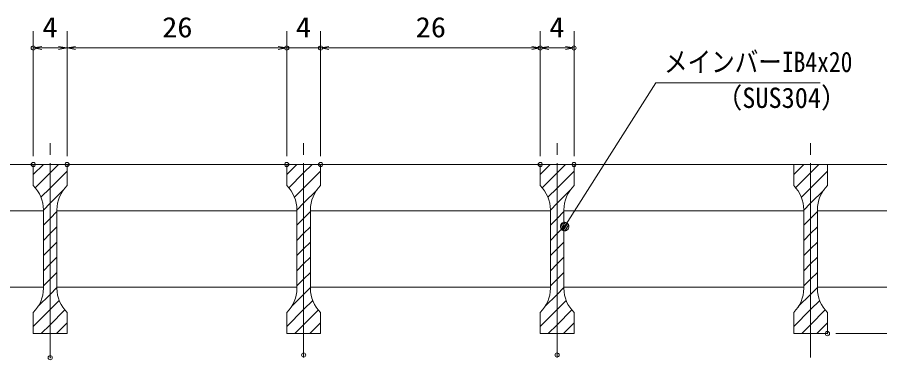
# Model space of a CAD drawing. Units: millimetres, scale not verified. Extents: x -1050 to 1050, y -742 to 742.
# Drawn here: x -171 to 339, y -379 to -177 of the extents above; entities that cross this region are included whole.
import ezdxf
from ezdxf.enums import TextEntityAlignment as Align

# ---------------------------------------------------------------- set-up
doc = ezdxf.new("R2010")
doc.units = ezdxf.units.MM
doc.header["$LTSCALE"] = 5
doc.header["$PDMODE"] = 32
doc.header["$PDSIZE"] = 2.5
doc.linetypes.add('CHAIN1', pattern=[8, 5, -1, 1, -1])
for name, color, linetype, lineweight in [('0-1_寸法注釈', 2, 'Continuous', 9), ('0-2_蓋', 5, 'Continuous', 9), ('0-3_0', 5, 'Continuous', 9), ('0-4_DEFPOINTS', 134, 'Continuous', 9), ('0-5_中心線', 6, 'CHAIN1', 9), ('0-8_ハッチング', 4, 'Continuous', 9)]:
    doc.layers.add(name, color=color, linetype=linetype, lineweight=lineweight)
doc.styles.add('ＭＳ ゴシック', font='')
doc.styles.get('ＭＳ ゴシック').set_extended_font_data('MS Gothic')

# ---------------------------------------------------------------- blocks, each defined once
blk = doc.blocks.new('_OPEN')
at = {"layer": '0-3_0', "color": 2}
blk.add_line((0, 0), (-5, 0), dxfattribs=at)
blk.add_lwpolyline([(-5, 0.833), (0, 0), (-5, -0.833)], dxfattribs=at)
blk = doc.blocks.new('_Dot')
at = {"layer": '0-3_0'}
for p, q in [((-2.5, 0), (-5, 0)), ((2.445, 0.5), (-2.445, 0.5)), ((1.997, 1.5), (-1.997, 1.5)), ((2.289, -0.995), (-2.289, -0.995)), ((1.499, -1.995), (-1.499, -1.995))]:
    blk.add_line(p, q, dxfattribs=at)
for points in [[(2.5, 0), (2.48, 0.313), (2.421, 0.622), (2.324, 0.92), (2.191, 1.204), (2.023, 1.469), (1.822, 1.711), (1.594, 1.926), (1.34, 2.111), (1.064, 2.262), (0.773, 2.378), (0.468, 2.456), (0.157, 2.495), (-0.157, 2.495), (-0.468, 2.456), (-0.773, 2.378), (-1.064, 2.262), (-1.34, 2.111), (-1.594, 1.926), (-1.822, 1.711), (-2.023, 1.469), (-2.191, 1.204), (-2.324, 0.92), (-2.421, 0.622), (-2.48, 0.313), (-2.5, 0), (0, 0)], [(-2.5, 0), (-2.48, -0.313), (-2.421, -0.622), (-2.324, -0.92), (-2.191, -1.204), (-2.023, -1.469), (-1.822, -1.711), (-1.594, -1.926), (-1.34, -2.111), (-1.064, -2.262), (-0.773, -2.378), (-0.468, -2.456), (-0.157, -2.495), (0.157, -2.495), (0.468, -2.456), (0.773, -2.378), (1.064, -2.262), (1.34, -2.111), (1.594, -1.926), (1.822, -1.711), (2.023, -1.469), (2.191, -1.204), (2.324, -0.92), (2.421, -0.622), (2.48, -0.313), (2.5, 0), (0, 0)]]:
    blk.add_lwpolyline(points, close=True, dxfattribs=at)

msp = doc.modelspace()

# ---------------------------------------------------------------- linework, layer by layer
at = {"layer": '0-1_寸法注釈'}
for p, q in [((-161.5, -258.884), (-161.5, -184.975)), ((-141.5, -258.884), (-141.5, -184.975)), ((-141.5, -258.884), (-141.5, -184.975)), ((-11.5, -258.884), (-11.5, -184.975)), ((-11.5, -258.884), (-11.5, -184.975)), ((8.5, -258.884), (8.5, -184.975)), ((8.5, -258.884), (8.5, -184.975)), ((138.5, -258.884), (138.5, -184.975)), ((138.5, -258.884), (138.5, -184.975)), ((158.5, -258.884), (158.5, -184.975)), ((-146.5, -194.975), (-156.5, -194.975)), ((-136.5, -194.975), (-16.5, -194.975)), ((-16.5, -194.975), (-21.5, -194.975)), ((-11.5, -194.975), (8.5, -194.975)), ((13.5, -194.975), (18.5, -194.975)), ((13.5, -194.975), (133.5, -194.975)), ((143.5, -194.975), (153.5, -194.975)), ((313.5, -363.884), (458.665, -363.884))]:
    msp.add_line(p, q, dxfattribs=at)
msp.add_lwpolyline([(304.186, -215.492), (206.996, -215.492), (153.485, -299.742)], dxfattribs=at)
at = {"layer": '0-2_蓋'}
for p, q in [((-401.5, -263.884), (398.5, -263.884)), ((-161.5, -276.384), (-161.5, -263.884)), ((-141.5, -263.884), (-161.5, -263.884)), ((-141.5, -276.384), (-141.5, -263.884)), ((-11.5, -276.384), (-11.5, -263.884)), ((8.5, -263.884), (-11.5, -263.884)), ((8.5, -276.384), (8.5, -263.884)), ((138.5, -276.384), (138.5, -263.884)), ((158.5, -263.884), (138.5, -263.884)), ((158.5, -276.384), (158.5, -263.884)), ((288.5, -276.384), (288.5, -263.884)), ((308.5, -263.884), (288.5, -263.884)), ((308.5, -276.384), (308.5, -263.884)), ((-155.5, -290.666), (-155.5, -337.101)), ((-147.5, -290.666), (-147.5, -337.101)), ((-5.5, -290.666), (-5.5, -337.101)), ((2.5, -290.666), (2.5, -337.101)), ((144.5, -290.666), (144.5, -337.101)), ((152.5, -290.666), (152.5, -337.101)), ((294.5, -290.666), (294.5, -337.101)), ((302.5, -290.666), (302.5, -337.101)), ((-297.5, -291.384), (-155.5, -291.384)), ((-147.5, -291.384), (-5.5, -291.384)), ((2.5, -291.384), (144.5, -291.384)), ((152.5, -291.384), (294.5, -291.384)), ((302.5, -291.384), (398.5, -291.384)), ((-297.5, -336.384), (-155.5, -336.384)), ((-147.5, -336.384), (-5.5, -336.384)), ((2.5, -336.384), (144.5, -336.384)), ((152.5, -336.384), (294.5, -336.384)), ((302.5, -336.384), (402.711, -336.384)), ((-161.5, -351.384), (-161.5, -363.884)), ((-141.5, -351.384), (-141.5, -363.884)), ((-11.5, -351.384), (-11.5, -363.884)), ((8.5, -351.384), (8.5, -363.884)), ((138.5, -351.384), (138.5, -363.884)), ((158.5, -351.384), (158.5, -363.884)), ((288.5, -351.384), (288.5, -363.884)), ((308.5, -351.384), (308.5, -363.884)), ((-161.5, -363.884), (-141.5, -363.884)), ((-11.5, -363.884), (8.5, -363.884)), ((138.5, -363.884), (158.5, -363.884)), ((288.5, -363.884), (308.5, -363.884))]:
    msp.add_line(p, q, dxfattribs=at)
for centre, start, end in [((-175.5, -290.666), 0, 45.573), ((-127.5, -290.666), 134.427, 180), ((-25.5, -290.666), 0, 45.573), ((22.5, -290.666), 134.427, 180), ((124.5, -290.666), 0, 45.573), ((172.5, -290.666), 134.427, 180), ((274.5, -290.666), 0, 45.573), ((322.5, -290.666), 134.427, 180), ((-175.5, -337.101), 314.427, 0), ((-127.5, -337.101), 180, 225.573), ((-25.5, -337.101), 314.427, 0), ((22.5, -337.101), 180, 225.573), ((124.5, -337.101), 314.427, 0), ((172.5, -337.101), 180, 225.573), ((274.5, -337.101), 314.427, 0), ((322.5, -337.101), 180, 225.573)]:
    msp.add_arc(centre, 20, start, end, dxfattribs=at)
at = {"layer": '0-4_DEFPOINTS'}
for p in [(-161.5, -194.975), (-11.5, -194.975), (8.5, -194.975), (138.5, -194.975), (158.5, -194.975), (-161.5, -263.884), (-141.5, -263.884), (-11.5, -263.884), (8.5, -263.884), (138.5, -263.884), (158.5, -263.884), (308.5, -363.884), (-151.5, -378.111), (-1.5, -376.585), (148.5, -376.585)]:
    msp.add_point(p, dxfattribs=at)
at = {"layer": '0-5_中心線'}
for p, q in [((-151.5, -378.111), (-151.5, -251.182)), ((-1.5, -378.111), (-1.5, -251.182)), ((148.5, -378.111), (148.5, -251.182)), ((298.5, -378.111), (298.5, -251.182))]:
    msp.add_line(p, q, dxfattribs=at)
at = {"layer": '0-8_ハッチング'}
for p, q in [((-161.5, -263.884), (-161.5, -276.384)), ((-161.5, -269.853), (-155.53, -263.884)), ((-11.5, -263.884), (-11.5, -276.384)), ((-11.5, -269.853), (-5.53, -263.884)), ((138.5, -263.884), (138.5, -276.384)), ((138.5, -269.853), (144.47, -263.884)), ((288.5, -263.884), (288.5, -276.384)), ((288.5, -269.853), (294.47, -263.884)), ((-155.5, -290.666), (-155.5, -337.101)), ((-147.5, -337.101), (-147.5, -290.666)), ((-5.5, -290.666), (-5.5, -337.101)), ((2.5, -337.101), (2.5, -290.666)), ((144.5, -290.666), (144.5, -337.101)), ((152.5, -337.101), (152.5, -290.666)), ((294.5, -290.666), (294.5, -337.101)), ((302.5, -337.101), (302.5, -290.666)), ((-155.5, -299.774), (-151.5, -295.774)), ((-151.5, -295.774), (-147.5, -291.774)), ((-5.5, -299.774), (-1.5, -295.774)), ((-1.5, -295.774), (2.5, -291.774)), ((144.5, -299.774), (148.5, -295.774)), ((148.5, -295.774), (152.5, -291.774)), ((294.5, -299.774), (298.5, -295.774)), ((298.5, -295.774), (302.5, -291.774)), ((-151.5, -304.755), (-147.5, -300.755)), ((-1.5, -304.755), (2.5, -300.755)), ((148.5, -304.755), (152.5, -300.755)), ((298.5, -304.755), (302.5, -300.755)), ((-155.5, -308.755), (-151.5, -304.755)), ((-5.5, -308.755), (-1.5, -304.755)), ((144.5, -308.755), (148.5, -304.755)), ((294.5, -308.755), (298.5, -304.755)), ((-151.5, -313.735), (-147.5, -309.735)), ((-1.5, -313.735), (2.5, -309.735)), ((148.5, -313.735), (152.5, -309.735)), ((298.5, -313.735), (302.5, -309.735)), ((-155.5, -317.735), (-151.5, -313.735)), ((-5.5, -317.735), (-1.5, -313.735)), ((144.5, -317.735), (148.5, -313.735)), ((294.5, -317.735), (298.5, -313.735)), ((-151.5, -322.715), (-147.5, -318.715)), ((-1.5, -322.715), (2.5, -318.715)), ((148.5, -322.715), (152.5, -318.715)), ((298.5, -322.715), (302.5, -318.715)), ((-155.5, -326.715), (-151.5, -322.715)), ((-5.5, -326.715), (-1.5, -322.715)), ((144.5, -326.715), (148.5, -322.715)), ((294.5, -326.715), (298.5, -322.715)), ((-155.5, -335.695), (-151.5, -331.695)), ((-151.5, -331.695), (-147.5, -327.695)), ((-5.5, -335.695), (-1.5, -331.695)), ((-1.5, -331.695), (2.5, -327.695)), ((144.5, -335.695), (148.5, -331.695)), ((148.5, -331.695), (152.5, -327.695)), ((294.5, -335.695), (298.5, -331.695)), ((298.5, -331.695), (302.5, -327.695)), ((-147.767, -363.884), (-141.5, -357.616)), ((2.233, -363.884), (8.5, -357.616)), ((152.233, -363.884), (158.5, -357.616)), ((302.233, -363.884), (308.5, -357.616))]:
    msp.add_line(p, q, dxfattribs=at)
for points in [[(-161.5, -351.384), (-161.5, -363.884), (-151.5, -363.884), (-151.5, -263.884), (-161.5, -263.884)], [(-160.36, -277.694), (-151.5, -268.833), (-146.55, -263.884)], [(-151.5, -263.884), (-151.5, -363.884), (-141.5, -363.884), (-141.5, -351.384)], [(-141.5, -276.384), (-141.5, -263.884), (-151.5, -263.884)], [(-11.5, -351.384), (-11.5, -363.884), (-1.5, -363.884), (-1.5, -263.884), (-11.5, -263.884)], [(-10.36, -277.694), (-1.5, -268.833), (3.45, -263.884)], [(-1.5, -263.884), (-1.5, -363.884), (8.5, -363.884), (8.5, -351.384)], [(8.5, -276.384), (8.5, -263.884), (-1.5, -263.884)], [(138.5, -351.384), (138.5, -363.884), (148.5, -363.884), (148.5, -263.884), (138.5, -263.884)], [(139.64, -277.694), (148.5, -268.833), (153.45, -263.884)], [(148.5, -263.884), (148.5, -363.884), (158.5, -363.884), (158.5, -351.384)], [(158.5, -276.384), (158.5, -263.884), (148.5, -263.884)], [(288.5, -351.384), (288.5, -363.884), (298.5, -363.884), (298.5, -263.884), (288.5, -263.884)], [(289.64, -277.694), (298.5, -268.833), (303.45, -263.884)], [(298.5, -263.884), (298.5, -363.884), (308.5, -363.884), (308.5, -351.384)], [(308.5, -276.384), (308.5, -263.884), (298.5, -263.884)], [(-156.975, -283.289), (-151.5, -277.814), (-141.5, -267.814)], [(-6.975, -283.289), (-1.5, -277.814), (8.5, -267.814)], [(143.025, -283.289), (148.5, -277.814), (158.5, -267.814)], [(293.025, -283.289), (298.5, -277.814), (308.5, -267.814)], [(-155.5, -290.794), (-151.5, -286.794), (-143.748, -279.042)], [(-5.5, -290.794), (-1.5, -286.794), (6.252, -279.042)], [(144.5, -290.794), (148.5, -286.794), (156.252, -279.042)], [(294.5, -290.794), (298.5, -286.794), (306.252, -279.042)], [(-158.762, -347.937), (-151.5, -340.676), (-147.5, -336.676)], [(-8.762, -347.937), (-1.5, -340.676), (2.5, -336.676)], [(141.238, -347.937), (148.5, -340.676), (152.5, -336.676)], [(291.238, -347.937), (298.5, -340.676), (302.5, -336.676)], [(-161.5, -359.656), (-151.5, -349.656), (-146.113, -344.269)], [(-11.5, -359.656), (-1.5, -349.656), (3.887, -344.269)], [(138.5, -359.656), (148.5, -349.656), (153.887, -344.269)], [(288.5, -359.656), (298.5, -349.656), (303.887, -344.269)], [(-156.748, -363.884), (-151.5, -358.636), (-142.778, -349.914)], [(-6.748, -363.884), (-1.5, -358.636), (7.222, -349.914)], [(143.252, -363.884), (148.5, -358.636), (157.222, -349.914)], [(293.252, -363.884), (298.5, -358.636), (307.222, -349.914)]]:
    msp.add_lwpolyline(points, dxfattribs=at)
for centre, start, end in [((-175.5, -290.666), 0, 45.573), ((-127.5, -290.666), 134.427, 180), ((-25.5, -290.666), 0, 45.573), ((22.5, -290.666), 134.427, 180), ((124.5, -290.666), 0, 45.573), ((172.5, -290.666), 134.427, 180), ((274.5, -290.666), 0, 45.573), ((322.5, -290.666), 134.427, 180), ((-175.5, -337.101), 314.427, 0), ((-127.5, -337.101), 180, 225.573), ((-25.5, -337.101), 314.427, 0), ((22.5, -337.101), 180, 225.573), ((124.5, -337.101), 314.427, 0), ((172.5, -337.101), 180, 225.573), ((274.5, -337.101), 314.427, 0), ((322.5, -337.101), 180, 225.573)]:
    msp.add_arc(centre, 20, start, end, dxfattribs=at)

# ---------------------------------------------------------------- block references
at = {"layer": '0-1_寸法注釈'}
for name, p, rotation in [('_OPEN', (-161.5, -194.975), 180), ('_OPEN', (-141.5, -194.975), 180), ('_OPEN', (8.5, -194.975), 180), ('_OPEN', (8.5, -194.975), 180), ('_OPEN', (138.5, -194.975), 180), ('_Dot', (152.941, -300.581), 237.09638)]:
    msp.add_blockref(name, p, dxfattribs=dict(at, rotation=rotation))
for p in [(-141.5, -194.975), (-11.5, -194.975), (-11.5, -194.975), (138.5, -194.975), (158.5, -194.975)]:
    msp.add_blockref('_OPEN', p, dxfattribs=at)

# ---------------------------------------------------------------- texts
at = {"layer": '0-1_寸法注釈', "color": 7, "style": 'ＭＳ ゴシック'}
for s, height, width, p in [('4', 12.02, 1.1, (-156.085, -192.288)), ('26', 12.02, 1.1, (-85.233, -192.288)), ('4', 12.02, 1.1, (-6.085, -192.288)), ('26', 12.02, 1.1, (64.767, -192.288)), ('4', 12.02, 1.1, (143.915, -192.288)), ('メインバーIB4x20', 12.03, 0.85, (211.773, -212.805)), ('（SUS304）', 12.02, 0.95, (242.482, -234.049))]:
    msp.add_text(s, height=height, dxfattribs=dict(at, width=width)).set_placement(p, align=Align.BOTTOM_LEFT)

doc.saveas('drawing.dxf')
